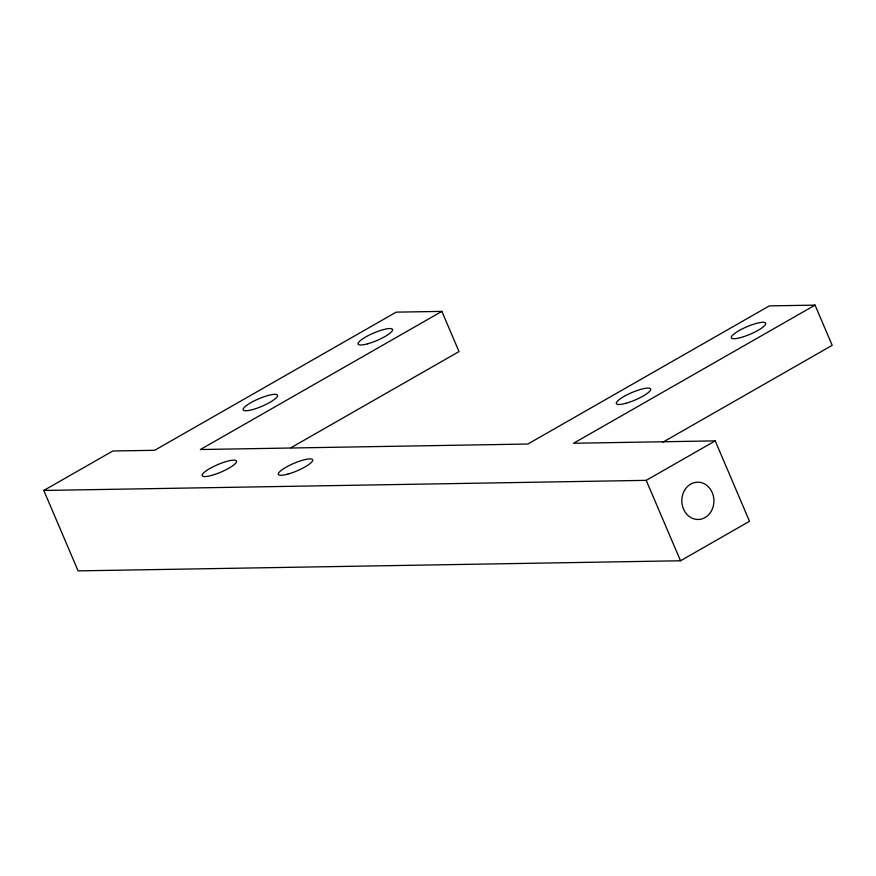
<?xml version="1.0" encoding="UTF-8"?>
<svg xmlns="http://www.w3.org/2000/svg" width="876" height="876" viewBox="0 0 876 876"><rect width="100%" height="100%" fill="white"/><g stroke="black" fill="none" stroke-linecap="round" stroke-linejoin="round"><path stroke-width="1.31" d="M662.924 442.161L832.2 345.33L815.052 305.122L573.561 443.256L715.221 440.88L749.517 521.297L680.521 560.771L78.095 570.878L43.8 490.461L112.796 450.998L154.68 450.297L396.171 312.152L441.865 311.385L459.024 351.594L290.92 447.745M441.865 311.385L200.385 449.53L527.867 444.033L769.358 305.888L815.052 305.122M43.8 490.461L646.214 480.355L715.221 440.88M646.214 480.355L680.521 560.771M684.495 490.429A18.659 16.053 89 0 0 696.869 519.446A18.659 16.053 89 0 0 712.243 492.608A18.659 16.053 89 0 0 684.495 490.429M367.635 343.808A18.659 4.073 -23.1 0 0 392.536 329.562A18.659 4.073 -23.1 0 0 365.807 336.921A18.659 4.073 -23.1 0 0 367.635 343.808M740.811 337.545A18.659 4.073 -23.1 0 0 765.712 323.299A18.659 4.073 -23.1 0 0 738.983 330.657A18.659 4.073 -23.1 0 0 740.811 337.545M625.825 403.321A18.659 4.073 -23.1 0 0 650.715 389.075A18.659 4.073 -23.1 0 0 623.986 396.445A18.659 4.073 -23.1 0 0 625.825 403.321M252.638 409.585A18.659 4.073 -23.1 0 0 277.539 395.35A18.659 4.073 -23.1 0 0 250.81 402.708A18.659 4.073 -23.1 0 0 252.638 409.585M211.653 475.405A18.659 4.073 -23.1 0 0 236.553 461.159A18.659 4.073 -23.1 0 0 209.824 468.518A18.659 4.073 -23.1 0 0 211.653 475.405M287.821 474.124A18.659 4.073 -23.1 0 0 312.71 459.878A18.659 4.073 -23.1 0 0 285.981 467.247A18.659 4.073 -23.1 0 0 287.821 474.124"/></g></svg>
